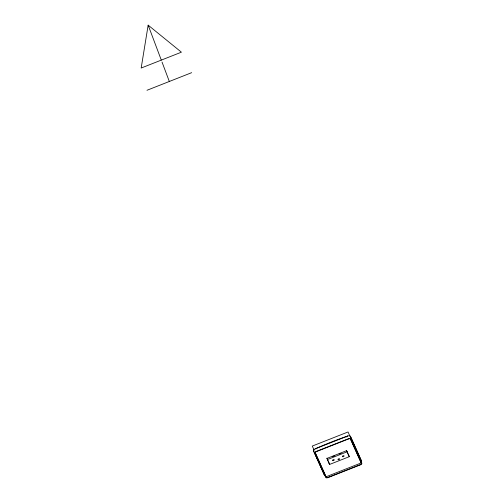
<?xml version="1.0" encoding="UTF-8"?>
<svg xmlns="http://www.w3.org/2000/svg" width="503" height="503" viewBox="0 0 503 503"><rect width="100%" height="100%" fill="white"/><g stroke="black" fill="none" stroke-linecap="round" stroke-linejoin="round"><path stroke-width="0.75" d="M148.152 25.15L141.18 68.037L181.407 52.186L148.152 25.15L161.293 60.108M346.416 436.988L347.655 436.051A2.402 1.213 -20.6 0 1 350.384 436.277A574.835 15.587 68.5 0 1 361.317 460.647A2.402 1.213 -20.6 0 1 361.267 461.32M146.97 90.282L191.674 72.665M332.728 456.567L334.835 455.737M339.053 454.077L341.16 453.247M327.39 459.572L347.057 451.826L349.245 456.699L329.578 464.451L326.862 458.176M316.676 448.657L315.243 448.821A2.402 1.213 -20.6 0 0 313.507 450.807L324.441 475.178A574.835 15.587 68.5 0 0 313.507 450.807M350.384 436.277L361.317 460.647M351.182 438.968L348.045 431.97L312.281 446.06L314.168 450.26M352.754 442.464L353.697 444.564M355.263 448.06L356.206 450.16M357.778 453.662L358.714 455.756M350.358 438.616L360.928 462.163A1.603 0.811 -20.6 0 1 359.752 463.508L327.566 476.19A1.603 0.811 -20.6 0 1 325.718 476.039L315.155 452.493M348.805 455.529L346.624 450.657L326.95 458.409L329.138 463.282M348.717 455.297L349.245 456.699M346.536 450.424L347.057 451.826M329.05 463.049L329.578 464.451M162.023 62.051L169.322 81.473M347.655 436.051L315.243 448.821A321.285 277.26 -24.2 0 1 347.655 436.051M348.592 438.673L316.286 451.398A2.037 1.031 -20.6 0 0 314.815 453.09L325.724 477.41A2.037 1.031 -20.6 0 0 328.044 477.605L360.349 464.873A2.037 1.031 -20.6 0 0 361.82 463.181L350.912 438.861A2.037 1.031 -20.6 0 0 348.592 438.673M348.636 438.912L316.444 451.6A1.603 0.811 -20.6 0 0 315.274 452.939L326.158 477.202A1.603 0.811 -20.6 0 0 328 477.36L360.192 464.671A1.603 0.811 -20.6 0 0 361.361 463.332L350.478 439.069A1.603 0.811 -20.6 0 0 348.636 438.912M332.942 460.597A0.899 0.453 -20.6 0 0 334.256 459.861A0.899 0.453 -20.6 0 0 333.005 459.761A0.899 0.453 -20.6 0 0 332.942 460.597M338.349 459.761A0.899 0.453 -20.6 0 0 339.663 459.019A0.899 0.453 -20.6 0 0 338.412 458.918A0.899 0.453 -20.6 0 0 338.349 459.761M342.776 456.724A0.899 0.453 -20.6 0 0 344.09 455.988A0.899 0.453 -20.6 0 0 342.839 455.881A0.899 0.453 -20.6 0 0 342.776 456.724"/></g></svg>
